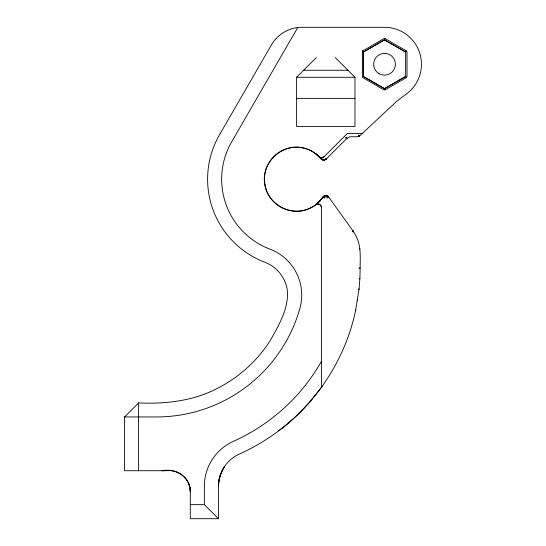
<?xml version="1.0" encoding="UTF-8"?>
<svg xmlns="http://www.w3.org/2000/svg" width="546" height="546" viewBox="0 0 546 546"><rect width="100%" height="100%" fill="white"/><g stroke="black" fill="none" stroke-linecap="round" stroke-linejoin="round"><path stroke-width="0.82" d="M358.838 267.915L359.486 268.175M359.95 268.175L360.121 267.915C360.264 253.631 361.459 242.888 352.805 230.678L328.699 197.065C327.764 195.727 325.873 195.222 324.399 195.905C320.038 199.829 316.851 205.344 311.07 207.671C292.902 217.806 267.745 205.269 264.912 184.657C260.244 162.728 283.19 141.728 304.62 148.3C311.705 149.897 317.206 154.743 322.167 159.678C323.485 160.34 325.191 160.087 326.235 159.029L346.922 138.363L346.116 137.305L345.693 137.701L346.567 138.698L348.307 137.421C350.034 135.838 356.422 137.544 359.309 136.227L396.43 101.583L404.409 95.393A36.951 36.951 0 0 0 384.514 27.3L301.904 27.3C289.578 27.204 277.545 34.152 271.464 44.868L219.512 134.787A88.834 88.834 0 0 0 264.96 262.292C276.665 266.653 285.503 277.621 287.271 289.987C289.08 308.353 278.719 325.416 270.065 340.827C257.173 360.872 238.916 377.388 217.683 388.213C193.455 400.976 165.615 404.211 138.602 402.893L124.543 416.953L124.543 470.72L162.025 470.72C175.368 467.69 190.731 477.252 190.295 491.687L190.295 518.7L218.414 518.7L218.646 482.207L220.482 474.365L224.495 466.475L222.829 469.178M324.222 197.932L323.71 196.314L323.601 197.515L324.222 197.932L325.443 197.065L324.228 196.86L323.601 197.515M326.365 196.335L326.399 195.83L328.207 197.488L328.583 197.188L326.365 196.335L327.682 197.884L328.207 197.488M358.381 135.934L358.469 135.203C358.067 136.445 359.834 136.807 358.92 135.701L358.381 135.934L358.729 136.377L359.22 136.07L358.62 135.886M355.596 310.585L359.029 288.977A144.704 102.314 -90 0 0 360.114 267.915M355.76 309.821C346.451 354.627 321.423 395.898 286.097 424.979A207.412 207.412 0 0 1 239.148 454.176C226.754 459.63 218.304 472.693 218.414 486.233L219.335 478.235L222.365 470.045M326.139 158.879L325.409 159.562L326.071 159.179L325.825 158.517L326.235 159.029L324.652 159.937L322.167 159.678L316.025 153.938L321.041 158.79L321.853 157.739L324.133 156.716L347.324 133.524L362.203 133.524M358.729 136.377L358.278 136.636L359.22 136.07M346.567 138.698L346.84 138.206L346.471 138.541L346.546 137.817L346.157 138.186L346.116 137.305M297.707 27.553L231.688 141.823A74.768 74.768 0 0 0 269.942 249.147A49.215 49.215 0 0 1 299.85 308.599A149.038 149.038 0 0 1 156.47 416.953L124.543 416.953M362.346 51.174L362.346 77.334L383.811 89.824L385.217 89.824L406.313 77.648L407.016 76.433L407.016 52.075L406.313 50.86L385.217 38.684L383.811 38.684L362.346 51.174L363.424 52.075L384.514 39.899L405.61 52.075L406.313 50.86M406.313 77.648L405.61 76.433L384.514 88.609L385.217 89.824M327.068 197.311L327.402 196.724L327.682 197.884M324.228 160.026L321.778 159.452L321.028 157.692L321.669 158.36L322.099 157.719L321.669 158.36L319.151 156.702A31.989 31.989 0 0 0 274.938 155.535A31.989 31.989 0 0 0 271.812 199.652A31.989 31.989 0 0 0 315.752 204.716A3.515 3.515 0 0 1 321.389 207.521L321.389 387.394L309.111 402.73L301.645 410.722A203.856 203.856 0 0 1 278.842 430.705M385.217 38.684L384.466 39.803L363.315 52.075L363.315 76.433L384.466 88.698L405.658 76.522L405.658 51.986L384.514 39.899M316.625 204.238L317.062 203.59L316.093 204.491L318.803 204.129A3.522 3.508 90 0 1 321.396 207.521M321.389 387.394L321.99 386.52L321.389 387.087M322.932 197.14L319.99 200.867L316.195 204.375L324.044 196.089L326.351 195.632L328.699 197.065A3.515 3.515 0 0 0 322.932 197.14L323.498 196.505M321.041 158.79L322.27 159.514L321.041 158.79L320.297 157.46M321.389 387.326L321.99 386.52M352.805 230.678L352.313 231.101L352.825 231.825L353.323 231.415L352.805 230.678L353.201 231.538L352.682 230.801L352.825 231.825M335.251 57.569L354.961 77.286L354.961 126.495L296.608 126.495L296.608 77.286L316.318 57.569M320.113 200.73L317.649 203.16L319.99 200.867M322.802 159.91L323.15 159.589L323.485 160.039M326.235 159.029L324.856 159.876M322.597 159.862L323.15 159.589M168.475 470.611L162.025 470.72L168.475 470.611A21.089 21.089 0 0 1 190.295 491.687L189.715 486.786L188.623 483.456M303.637 70.25L347.932 70.25M363.315 76.433L384.514 88.609M296.608 77.286L354.961 77.286M296.608 98.376L354.961 98.376M190.295 504.64L204.354 504.64L218.414 518.7M321.389 157.733L321.853 157.739M358.333 136.452L358.818 136.514M326.631 195.7L326.877 195.748M320.072 157.364L320.113 157.719L319.151 156.702A3.515 3.515 0 0 0 324.133 156.716M319.471 156.989L320.113 157.719M184.794 477.484L187.053 480.46M324.228 196.86L324.686 197.434M320.522 157.562L321.225 158.688M362.721 50.86L363.315 52.075M359.841 248.764L359.875 249.392M321.642 157.739L321.669 158.36M363.424 52.075L363.424 76.433M204.354 504.64L204.354 486.233A49.215 49.215 0 0 1 233.381 441.352A193.352 193.352 0 0 0 277.15 414.134A189.585 189.585 0 0 0 321.389 361.432M138.602 402.893L138.602 470.72M359.834 278.46L359.657 278.842L359.834 278.46M359.015 288.977L358.804 289.476L359.015 288.977M357.65 299.44L357.398 300.054L357.65 299.44M379.067 73.69A10.9 10.9 0 0 0 395.413 64.251A10.9 10.9 0 0 0 379.067 54.818A10.9 10.9 0 0 0 379.067 73.69"/></g></svg>
